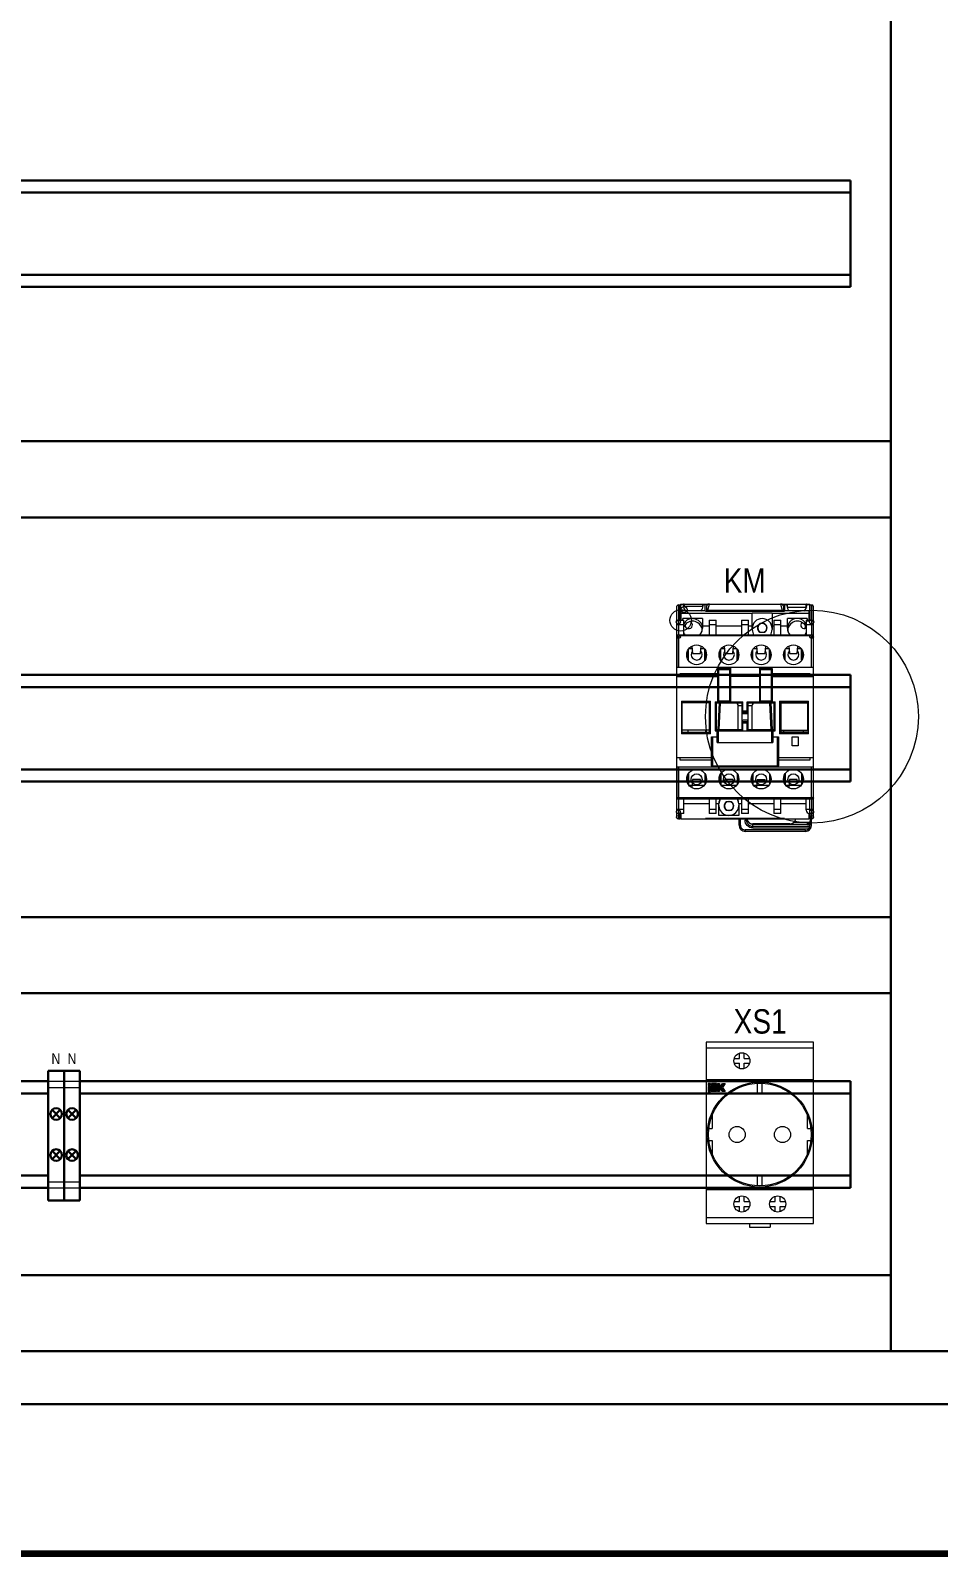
# Model space of a CAD drawing. Header units: millimetres. Extents: x -6000 to 26000, y -6000 to 26000.
# Drawn here: x 109.3 to 150.7, y -3897.2 to -3827.6 of the extents above; entities that cross this region are included whole.
import ezdxf

# ---------------------------------------------------------------- set-up
doc = ezdxf.new("R2010")
doc.units = ezdxf.units.MM
doc.header["$MEASUREMENT"] = 0
for name, color, linetype, lineweight in [('0_Ном._пера__246', 7, 'Continuous', 100), ('Чертеж и Рисунок_Ном._пера__1', 7, 'Continuous', 15), ('Чертеж и Рисунок_Ном._пера__2', 8, 'Continuous', 15), ('Чертеж и Рисунок_Ном._пера__21', 7, 'Continuous', 30), ('Чертеж и Рисунок_Ном._пера__7', 7, 'Continuous', 15)]:
    doc.layers.add(name, color=color, linetype=linetype, lineweight=lineweight)
doc.layers.add('Чертеж и Рисунок_Ном._пера__8', color=7, linetype='Continuous', lineweight=15, true_color=0xa80f02)
doc.layers.add('Чертеж и Рисунок_Ном._пера__9', color=7, linetype='Continuous', lineweight=15, true_color=0x3dad99)
doc.styles.add('СГЕНЕРИР_СТИЛЬ_1', font='ARIALN.TTF')

msp = doc.modelspace()

# ---------------------------------------------------------------- hatches: boundary and pattern name
at = {"layer": 'Чертеж и Рисунок_Ном._пера__2', "linetype": 'Continuous', "lineweight": 15}
msp.add_hatch(color=8, dxfattribs=at).paths.add_polyline_path([(140.364, -3875.724), (140.364, -3875.825), (140.604, -3875.825), (140.604, -3875.724)])
at = {"layer": 'Чертеж и Рисунок_Ном._пера__8', "linetype": 'Continuous', "lineweight": 15, "true_color": 0xa80f02}
for points in [[(140.328, -3875.826), (140.328, -3875.724), (140.225, -3875.724), (140.225, -3875.826)], [(140.64, -3876.095), (140.744, -3876.095), (140.744, -3875.964), (140.779, -3875.964), (140.864, -3876.094), (140.993, -3876.094), (140.867, -3875.912), (140.992, -3875.724), (140.868, -3875.724), (140.779, -3875.859), (140.743, -3875.859), (140.742, -3875.724), (140.64, -3875.724)], [(140.328, -3875.859), (140.225, -3875.859), (140.225, -3876.101), (140.328, -3876.101)], [(140.362, -3875.858), (140.362, -3876.098), (140.604, -3876.098), (140.604, -3875.996), (140.466, -3875.996), (140.466, -3875.961), (140.604, -3875.961), (140.604, -3875.858)]]:
    msp.add_hatch(color=14, dxfattribs=at).paths.add_polyline_path(points)

# ---------------------------------------------------------------- linework, layer by layer
at = {"layer": '0_Ном._пера__246', "color": 7, "linetype": 'Continuous', "lineweight": 100, "flags": 128}
msp.add_lwpolyline([(415, -3897.207), (415, -3610.207), (20, -3610.207), (20, -3897.207)], close=True, dxfattribs=at)
at = {"layer": 'Чертеж и Рисунок_Ном._пера__1', "color": 7, "linetype": 'Continuous', "lineweight": 15}
for p, q in [((110.07, -3875.627), (110.793, -3875.627)), ((110.793, -3875.627), (111.517, -3875.627)), ((110.07, -3875.905), (110.793, -3875.905)), ((110.793, -3875.905), (111.517, -3875.905)), ((110.07, -3880.217), (110.793, -3880.217)), ((110.07, -3880.496), (110.793, -3880.496)), ((110.793, -3880.217), (111.517, -3880.217)), ((110.793, -3880.496), (111.517, -3880.496))]:
    msp.add_line(p, q, dxfattribs=at)
at = {"layer": 'Чертеж и Рисунок_Ном._пера__2', "color": 8, "linetype": 'Continuous', "lineweight": 15}
msp.add_lwpolyline([(140.364, -3875.825), (140.604, -3875.825), (140.604, -3875.724), (140.364, -3875.724)], close=True, dxfattribs=at)
at = {"layer": 'Чертеж и Рисунок_Ном._пера__21', "color": 7, "linetype": 'Continuous', "lineweight": 30}
for p, q in [((148.571, -3887.959), (148.571, -3645.755)), ((99.871, -3834.463), (146.727, -3834.463)), ((146.727, -3839.331), (146.727, -3834.463)), ((99.871, -3835.019), (146.727, -3835.019)), ((146.727, -3838.775), (99.864, -3838.775)), ((146.727, -3839.331), (99.871, -3839.331)), ((76.243, -3846.381), (148.571, -3846.381)), ((148.571, -3846.381), (148.571, -3849.859)), ((148.571, -3849.859), (76.243, -3849.859)), ((98.253, -3857.062), (146.727, -3857.062)), ((98.253, -3857.619), (146.727, -3857.619)), ((145.033, -3857.062), (146.727, -3857.062)), ((145.033, -3857.619), (146.727, -3857.619)), ((146.727, -3861.931), (146.727, -3857.062)), ((146.727, -3861.374), (98.253, -3861.374)), ((146.727, -3861.374), (145.033, -3861.374)), ((98.253, -3861.931), (146.727, -3861.931)), ((146.727, -3861.931), (145.033, -3861.931)), ((76.243, -3868.124), (148.571, -3868.124)), ((148.571, -3868.124), (148.571, -3871.602)), ((148.571, -3871.602), (76.243, -3871.602)), ((106.822, -3875.627), (110.07, -3875.627)), ((110.07, -3881.068), (110.07, -3875.156)), ((110.07, -3875.156), (110.793, -3875.156)), ((110.793, -3875.156), (110.793, -3881.068)), ((110.793, -3881.068), (110.793, -3875.156)), ((110.793, -3875.156), (111.517, -3875.156)), ((111.517, -3875.156), (111.517, -3881.068)), ((111.517, -3875.627), (146.727, -3875.627)), ((145.033, -3875.627), (146.727, -3875.627)), ((146.727, -3880.496), (146.727, -3875.627)), ((106.822, -3876.184), (110.07, -3876.184)), ((111.517, -3876.184), (146.727, -3876.184)), ((145.033, -3876.184), (146.727, -3876.184)), ((110.619, -3876.935), (110.244, -3877.31)), ((110.244, -3876.935), (110.619, -3877.31)), ((111.342, -3876.935), (110.968, -3877.31)), ((110.968, -3876.935), (111.342, -3877.31)), ((110.619, -3878.813), (110.244, -3879.188)), ((110.244, -3878.813), (110.619, -3879.188)), ((111.342, -3878.813), (110.968, -3879.188)), ((110.968, -3878.813), (111.342, -3879.188)), ((106.822, -3879.939), (110.07, -3879.939)), ((111.517, -3879.939), (146.727, -3879.939)), ((146.727, -3879.939), (145.033, -3879.939)), ((106.822, -3880.496), (110.07, -3880.496)), ((111.517, -3880.496), (146.727, -3880.496)), ((146.727, -3880.496), (145.033, -3880.496)), ((110.793, -3881.068), (110.07, -3881.068)), ((111.517, -3881.068), (110.793, -3881.068)), ((76.243, -3884.481), (148.571, -3884.481)), ((148.571, -3884.481), (148.571, -3887.959)), ((148.571, -3887.959), (76.243, -3887.956)), ((152.049, -3887.959), (148.571, -3887.959)), ((154.156, -3890.386), (70.696, -3890.386))]:
    msp.add_line(p, q, dxfattribs=at)
for centre in [(110.432, -3877.122), (111.155, -3877.122), (110.432, -3879), (111.155, -3879)]:
    msp.add_circle(centre, 0.265, dxfattribs=at)
at = {"layer": 'Чертеж и Рисунок_Ном._пера__7', "color": 7, "linetype": 'Continuous', "lineweight": 15}
for p, q in [((138.773, -3853.944), (138.773, -3863.312)), ((138.857, -3853.86), (138.857, -3855.231)), ((138.857, -3853.86), (138.94, -3853.86)), ((138.94, -3853.879), (138.857, -3853.879)), ((138.94, -3854.563), (138.94, -3853.86)), ((138.949, -3853.833), (138.949, -3854.562)), ((138.949, -3853.833), (139.097, -3853.833)), ((139.088, -3853.864), (138.949, -3853.864)), ((138.968, -3854.133), (138.968, -3854.563)), ((140.091, -3854.133), (138.968, -3854.133)), ((140.091, -3854.137), (138.968, -3854.137)), ((139.088, -3853.864), (139.086, -3853.897)), ((139.115, -3853.833), (139.115, -3853.936)), ((139.115, -3853.833), (140.24, -3853.833)), ((139.984, -3853.936), (139.115, -3853.936)), ((139.991, -3853.897), (139.989, -3853.864)), ((140.089, -3853.864), (139.989, -3853.864)), ((140.089, -3854.133), (140.089, -3853.833)), ((140.091, -3854.141), (140.091, -3854.133)), ((140.091, -3854.141), (143.708, -3854.141)), ((140.137, -3853.963), (140.137, -3854.141)), ((140.206, -3854.097), (140.276, -3853.823)), ((140.206, -3854.097), (143.6, -3854.097)), ((140.276, -3853.823), (143.531, -3853.823)), ((143.531, -3853.823), (143.6, -3854.097)), ((143.567, -3853.833), (144.691, -3853.833)), ((143.67, -3854.141), (143.67, -3853.963)), ((143.708, -3854.133), (143.708, -3854.141)), ((144.831, -3854.133), (143.708, -3854.133)), ((144.831, -3854.137), (143.708, -3854.137)), ((143.717, -3854.133), (143.717, -3853.833)), ((143.818, -3853.864), (143.717, -3853.864)), ((143.818, -3853.864), (143.816, -3853.897)), ((143.821, -3853.968), (144.691, -3853.968)), ((144.691, -3853.968), (144.691, -3853.833)), ((144.709, -3853.833), (144.857, -3853.833)), ((144.72, -3853.897), (144.718, -3853.864)), ((144.857, -3853.864), (144.718, -3853.864)), ((144.831, -3854.563), (144.831, -3854.133)), ((144.857, -3854.562), (144.857, -3853.833)), ((144.866, -3853.86), (144.866, -3854.563)), ((144.866, -3853.86), (144.949, -3853.86)), ((144.949, -3853.879), (144.866, -3853.879)), ((144.949, -3855.231), (144.949, -3853.86)), ((145.033, -3854.617), (145.033, -3853.944)), ((139.111, -3854.772), (138.773, -3854.772)), ((138.857, -3854.544), (138.94, -3854.544)), ((138.857, -3854.563), (139.111, -3854.563)), ((142.234, -3854.253), (138.968, -3854.253)), ((139.055, -3854.563), (139.055, -3854.486)), ((139.458, -3854.486), (139.055, -3854.486)), ((139.111, -3855.231), (139.111, -3854.563)), ((139.959, -3854.486), (139.556, -3854.486)), ((139.959, -3854.486), (139.959, -3854.925)), ((140.272, -3854.827), (139.959, -3854.827)), ((140.272, -3854.563), (140.272, -3855.231)), ((140.272, -3854.563), (140.585, -3854.563)), ((140.585, -3854.772), (140.272, -3854.772)), ((140.585, -3855.231), (140.585, -3854.563)), ((141.747, -3854.827), (140.585, -3854.827)), ((141.747, -3854.563), (141.747, -3855.231)), ((141.747, -3854.563), (142.06, -3854.563)), ((142.06, -3854.772), (141.747, -3854.772)), ((142.06, -3855.231), (142.06, -3854.563)), ((142.234, -3854.827), (142.06, -3854.827)), ((142.234, -3854.987), (142.234, -3854.235)), ((143.138, -3854.235), (142.234, -3854.235)), ((142.797, -3854.716), (142.581, -3854.716)), ((143.138, -3854.235), (143.138, -3854.987)), ((144.831, -3854.253), (143.138, -3854.253)), ((143.221, -3854.827), (143.138, -3854.827)), ((143.221, -3854.563), (143.221, -3855.231)), ((143.221, -3854.563), (143.534, -3854.563)), ((143.534, -3854.772), (143.221, -3854.772)), ((143.534, -3855.231), (143.534, -3854.563)), ((143.84, -3854.827), (143.534, -3854.827)), ((143.84, -3854.925), (143.84, -3854.486)), ((144.243, -3854.486), (143.84, -3854.486)), ((143.878, -3855.1), (143.878, -3854.882)), ((144.744, -3854.486), (144.341, -3854.486)), ((144.63, -3854.945), (144.657, -3854.897)), ((144.657, -3854.8), (144.657, -3854.897)), ((144.696, -3854.563), (144.696, -3855.231)), ((144.696, -3854.563), (144.949, -3854.563)), ((144.696, -3854.593), (144.835, -3854.593)), ((145.033, -3854.772), (144.696, -3854.772)), ((144.744, -3854.486), (144.744, -3854.563)), ((144.835, -3854.593), (144.835, -3854.563)), ((144.866, -3854.544), (144.949, -3854.544)), ((145.033, -3863.556), (145.033, -3854.646)), ((138.773, -3855.231), (138.857, -3855.231)), ((138.781, -3855.314), (138.781, -3856.698)), ((138.865, -3855.317), (138.781, -3855.317)), ((138.857, -3855.231), (144.943, -3855.231)), ((138.865, -3855.234), (138.865, -3855.231)), ((138.865, -3855.317), (138.865, -3856.698)), ((138.904, -3855.236), (138.904, -3855.277)), ((138.904, -3855.236), (144.904, -3855.236)), ((144.904, -3855.277), (138.904, -3855.277)), ((139.928, -3854.91), (139.928, -3855.07)), ((142.581, -3855.105), (142.797, -3855.105)), ((144.904, -3855.277), (144.904, -3855.236)), ((144.943, -3855.231), (144.943, -3855.234)), ((144.943, -3855.231), (145.033, -3855.231)), ((144.943, -3856.698), (144.943, -3855.317)), ((145.027, -3855.317), (144.943, -3855.317)), ((145.027, -3856.698), (145.027, -3855.314)), ((139.274, -3856.313), (139.274, -3855.972)), ((139.316, -3856.377), (139.316, -3855.907)), ((139.354, -3855.85), (139.487, -3855.85)), ((139.478, -3855.751), (139.507, -3856.086)), ((139.507, -3856.086), (139.869, -3856.086)), ((139.869, -3856.086), (139.898, -3855.746)), ((139.889, -3855.85), (140.03, -3855.85)), ((140.067, -3856.379), (140.067, -3855.905)), ((140.109, -3855.967), (140.109, -3856.317)), ((140.749, -3856.313), (140.749, -3855.972)), ((140.79, -3856.377), (140.79, -3855.907)), ((140.829, -3855.85), (140.961, -3855.85)), ((140.953, -3855.751), (140.982, -3856.086)), ((140.982, -3856.086), (141.343, -3856.086)), ((141.343, -3856.086), (141.372, -3855.746)), ((141.364, -3855.85), (141.505, -3855.85)), ((141.542, -3856.379), (141.542, -3855.905)), ((141.583, -3855.967), (141.583, -3856.317)), ((142.223, -3856.313), (142.223, -3855.972)), ((142.265, -3856.377), (142.265, -3855.907)), ((142.303, -3855.85), (142.436, -3855.85)), ((142.427, -3855.751), (142.456, -3856.086)), ((142.456, -3856.086), (142.818, -3856.086)), ((142.818, -3856.086), (142.847, -3855.746)), ((142.838, -3855.85), (142.979, -3855.85)), ((143.016, -3856.379), (143.016, -3855.905)), ((143.058, -3855.967), (143.058, -3856.317)), ((143.698, -3856.313), (143.698, -3855.972)), ((143.739, -3856.377), (143.739, -3855.907)), ((143.778, -3855.85), (143.91, -3855.85)), ((143.902, -3855.751), (143.931, -3856.086)), ((143.931, -3856.086), (144.292, -3856.086)), ((144.292, -3856.086), (144.321, -3855.746)), ((144.313, -3855.85), (144.454, -3855.85)), ((144.49, -3856.379), (144.49, -3855.905)), ((144.532, -3855.967), (144.532, -3856.317)), ((138.773, -3856.698), (145.033, -3856.698)), ((140.651, -3856.795), (140.651, -3858.242)), ((141.249, -3856.823), (140.651, -3856.823)), ((140.693, -3856.754), (140.693, -3858.284)), ((140.693, -3856.754), (141.249, -3856.754)), ((141.208, -3858.284), (141.208, -3856.754)), ((141.249, -3856.698), (141.249, -3856.754)), ((141.249, -3858.242), (141.249, -3856.795)), ((142.557, -3856.754), (142.557, -3856.698)), ((142.557, -3856.754), (143.113, -3856.754)), ((142.557, -3856.795), (142.557, -3858.242)), ((143.155, -3856.823), (142.557, -3856.823)), ((142.599, -3856.754), (142.599, -3858.284)), ((143.113, -3858.284), (143.113, -3856.754)), ((143.155, -3858.242), (143.155, -3856.795)), ((138.773, -3857.129), (140.651, -3857.129)), ((138.94, -3857.129), (138.94, -3856.997)), ((138.94, -3856.997), (140.651, -3856.997)), ((141.249, -3857.115), (142.557, -3857.115)), ((143.155, -3856.997), (144.866, -3856.997)), ((143.155, -3857.129), (145.033, -3857.129)), ((144.866, -3856.997), (144.866, -3857.129)), ((138.996, -3858.256), (138.996, -3859.744)), ((138.996, -3858.256), (140.331, -3858.256)), ((138.996, -3858.284), (140.331, -3858.284)), ((139.013, -3858.284), (139.013, -3859.675)), ((139.034, -3859.591), (139.034, -3858.339)), ((140.279, -3858.339), (139.034, -3858.339)), ((139.292, -3858.339), (139.292, -3858.284)), ((140.098, -3858.284), (140.098, -3858.339)), ((140.279, -3859.675), (140.279, -3858.284)), ((140.331, -3859.744), (140.331, -3858.256)), ((140.533, -3858.284), (140.533, -3859.619)), ((140.533, -3858.284), (141.802, -3858.284)), ((140.585, -3858.284), (140.585, -3859.619)), ((140.585, -3858.319), (140.738, -3858.319)), ((140.585, -3858.339), (141.788, -3858.339)), ((140.651, -3858.242), (141.249, -3858.242)), ((140.719, -3858.339), (140.655, -3859.57)), ((140.724, -3859.57), (140.789, -3858.339)), ((140.738, -3858.339), (140.738, -3858.284)), ((140.766, -3858.339), (140.766, -3858.284)), ((141.573, -3858.284), (141.573, -3858.339)), ((141.573, -3858.319), (141.775, -3858.319)), ((141.775, -3859.132), (141.775, -3858.284)), ((141.788, -3858.816), (141.788, -3858.339)), ((141.802, -3858.771), (141.802, -3858.284)), ((142.004, -3858.771), (142.004, -3858.284)), ((142.004, -3858.284), (143.273, -3858.284)), ((142.025, -3858.816), (142.025, -3858.339)), ((142.025, -3858.339), (143.228, -3858.339)), ((142.039, -3859.132), (142.039, -3858.284)), ((142.039, -3858.319), (142.241, -3858.319)), ((142.241, -3858.339), (142.241, -3858.284)), ((142.557, -3858.242), (143.155, -3858.242)), ((143.025, -3858.339), (143.089, -3859.57)), ((143.047, -3858.284), (143.047, -3858.339)), ((143.047, -3858.319), (143.228, -3858.319)), ((143.159, -3859.57), (143.094, -3858.339)), ((143.228, -3859.619), (143.228, -3858.284)), ((143.273, -3859.619), (143.273, -3858.284)), ((143.475, -3858.256), (144.81, -3858.256)), ((143.475, -3858.256), (143.475, -3859.744)), ((144.81, -3858.284), (143.475, -3858.284)), ((143.534, -3858.284), (143.534, -3859.675)), ((143.534, -3858.339), (144.779, -3858.339)), ((143.68, -3858.339), (143.68, -3858.284)), ((144.557, -3858.339), (144.557, -3858.284)), ((144.779, -3859.591), (144.779, -3858.339)), ((144.8, -3859.675), (144.8, -3858.284)), ((144.81, -3859.744), (144.81, -3858.256)), ((140.321, -3858.826), (140.331, -3858.826)), ((140.533, -3858.826), (140.543, -3858.826)), ((141.594, -3859.57), (141.594, -3858.479)), ((141.775, -3858.479), (141.594, -3858.479)), ((141.802, -3858.701), (142.004, -3858.701)), ((142.004, -3858.771), (141.802, -3858.771)), ((141.816, -3858.826), (141.997, -3858.826)), ((142.22, -3858.479), (142.039, -3858.479)), ((142.22, -3858.479), (142.22, -3859.57)), ((143.27, -3858.826), (143.273, -3858.826)), ((143.475, -3858.826), (143.492, -3858.826)), ((138.996, -3859.675), (140.331, -3859.675)), ((138.996, -3859.703), (140.331, -3859.703)), ((140.331, -3859.744), (138.996, -3859.744)), ((140.279, -3859.591), (139.034, -3859.591)), ((139.292, -3859.591), (139.292, -3859.675)), ((140.098, -3859.591), (140.098, -3859.675)), ((140.331, -3859.105), (140.321, -3859.105)), ((140.543, -3859.105), (140.533, -3859.105)), ((140.533, -3859.619), (143.273, -3859.619)), ((141.788, -3859.57), (140.585, -3859.57)), ((140.585, -3859.591), (140.738, -3859.591)), ((140.637, -3860.148), (140.637, -3859.661)), ((140.679, -3859.619), (140.679, -3860.148)), ((140.738, -3859.619), (140.738, -3859.57)), ((140.766, -3859.619), (140.766, -3859.57)), ((141.573, -3859.57), (141.573, -3859.619)), ((141.771, -3859.591), (141.573, -3859.591)), ((141.77, -3859.619), (141.775, -3859.132)), ((141.788, -3859.57), (141.788, -3859.143)), ((141.802, -3859.619), (141.802, -3859.188)), ((141.802, -3859.188), (142.004, -3859.188)), ((142.004, -3859.258), (141.802, -3859.258)), ((141.997, -3859.132), (141.816, -3859.132)), ((142.004, -3859.619), (142.004, -3859.188)), ((142.025, -3859.57), (142.025, -3859.143)), ((143.228, -3859.57), (142.025, -3859.57)), ((142.043, -3859.619), (142.039, -3859.132)), ((142.241, -3859.591), (142.043, -3859.591)), ((142.241, -3859.619), (142.241, -3859.57)), ((143.047, -3859.57), (143.047, -3859.619)), ((143.228, -3859.591), (143.047, -3859.591)), ((143.127, -3860.148), (143.127, -3859.619)), ((143.169, -3859.661), (143.169, -3860.148)), ((143.273, -3859.105), (143.27, -3859.105)), ((143.492, -3859.105), (143.475, -3859.105)), ((144.81, -3859.675), (143.475, -3859.675)), ((143.475, -3859.703), (144.81, -3859.703)), ((144.81, -3859.744), (143.475, -3859.744)), ((143.534, -3859.591), (144.779, -3859.591)), ((143.68, -3859.675), (143.68, -3859.591)), ((144.557, -3859.591), (144.557, -3859.675)), ((140.373, -3861.219), (140.373, -3859.883)), ((140.373, -3859.883), (140.637, -3859.883)), ((140.415, -3859.883), (140.415, -3861.261)), ((140.637, -3860.148), (143.169, -3860.148)), ((143.169, -3859.883), (143.433, -3859.883)), ((143.392, -3861.261), (143.392, -3859.883)), ((143.433, -3859.883), (143.433, -3861.219)), ((144.059, -3859.883), (144.337, -3859.883)), ((144.059, -3860.301), (144.059, -3859.883)), ((144.337, -3860.301), (144.059, -3860.301)), ((144.337, -3859.883), (144.337, -3860.301)), ((138.773, -3860.829), (140.373, -3860.829)), ((138.94, -3860.961), (138.94, -3860.829)), ((140.373, -3860.961), (138.94, -3860.961)), ((143.433, -3860.829), (145.033, -3860.829)), ((144.866, -3860.961), (143.433, -3860.961)), ((144.866, -3860.829), (144.866, -3860.961)), ((138.773, -3861.261), (145.033, -3861.261)), ((138.78, -3861.261), (138.78, -3862.686)), ((138.864, -3861.261), (138.864, -3862.723)), ((139.274, -3861.991), (139.274, -3861.643)), ((139.316, -3861.581), (139.316, -3862.053)), ((139.507, -3861.837), (139.475, -3862.206)), ((139.869, -3861.837), (139.507, -3861.837)), ((139.881, -3861.98), (139.869, -3861.837)), ((140.067, -3861.581), (140.067, -3862.053)), ((140.109, -3861.643), (140.109, -3861.991)), ((140.373, -3861.219), (143.433, -3861.219)), ((140.749, -3861.991), (140.749, -3861.643)), ((140.79, -3861.581), (140.79, -3862.053)), ((140.97, -3861.971), (140.982, -3861.837)), ((141.343, -3861.837), (140.982, -3861.837)), ((141.343, -3861.837), (141.356, -3861.98)), ((141.542, -3861.581), (141.542, -3862.053)), ((141.583, -3861.643), (141.583, -3861.991)), ((142.223, -3861.991), (142.223, -3861.643)), ((142.265, -3861.581), (142.265, -3862.053)), ((142.456, -3861.837), (142.424, -3862.206)), ((142.456, -3861.837), (142.818, -3861.837)), ((142.83, -3861.98), (142.818, -3861.837)), ((143.016, -3861.581), (143.016, -3862.053)), ((143.058, -3861.643), (143.058, -3861.991)), ((143.698, -3861.991), (143.698, -3861.643)), ((143.739, -3861.581), (143.739, -3862.053)), ((143.931, -3861.837), (143.899, -3862.206)), ((144.292, -3861.837), (143.931, -3861.837)), ((144.305, -3861.98), (144.292, -3861.837)), ((144.49, -3861.581), (144.49, -3862.053)), ((144.532, -3861.643), (144.532, -3861.991)), ((144.943, -3862.723), (144.943, -3861.261)), ((145.026, -3862.686), (145.026, -3861.261)), ((140.029, -3862.109), (139.353, -3862.109)), ((141.504, -3862.109), (140.828, -3862.109)), ((141.09, -3862.254), (141.242, -3862.254)), ((142.978, -3862.109), (142.302, -3862.109)), ((144.453, -3862.109), (143.777, -3862.109)), ((138.773, -3862.728), (145.033, -3862.728)), ((138.773, -3863.187), (139.111, -3863.187)), ((138.78, -3862.686), (138.78, -3862.683)), ((138.822, -3862.728), (138.822, -3862.725)), ((138.857, -3862.728), (138.857, -3863.396)), ((144.943, -3862.681), (138.864, -3862.681)), ((138.864, -3862.723), (144.943, -3862.723)), ((139.111, -3863.396), (139.111, -3862.728)), ((140.272, -3862.954), (139.111, -3862.954)), ((140.272, -3862.728), (140.272, -3863.396)), ((140.272, -3863.187), (140.585, -3863.187)), ((140.585, -3863.396), (140.585, -3862.728)), ((140.71, -3862.954), (140.585, -3862.954)), ((140.71, -3863.48), (140.71, -3862.933)), ((141.274, -3862.853), (141.058, -3862.853)), ((141.058, -3863.243), (141.274, -3863.243)), ((141.615, -3862.933), (141.615, -3863.48)), ((141.747, -3862.954), (141.615, -3862.954)), ((141.747, -3862.728), (141.747, -3863.396)), ((141.747, -3863.187), (142.06, -3863.187)), ((142.06, -3863.396), (142.06, -3862.728)), ((143.221, -3862.954), (142.06, -3862.954)), ((143.221, -3862.728), (143.221, -3863.396)), ((143.221, -3863.187), (143.534, -3863.187)), ((143.534, -3863.396), (143.534, -3862.728)), ((144.696, -3862.954), (143.534, -3862.954)), ((144.696, -3863.236), (144.696, -3862.728)), ((144.696, -3863.187), (145.033, -3863.187)), ((144.856, -3862.728), (144.856, -3863.396)), ((144.949, -3863.639), (144.949, -3862.728)), ((144.984, -3862.725), (144.984, -3862.728)), ((145.026, -3862.683), (145.026, -3862.684)), ((138.773, -3863.326), (138.773, -3863.556)), ((139.111, -3863.396), (138.857, -3863.396)), ((138.857, -3863.396), (138.857, -3863.639)), ((138.94, -3863.404), (138.857, -3863.404)), ((138.857, -3863.631), (138.94, -3863.631)), ((138.94, -3863.639), (138.857, -3863.639)), ((138.94, -3863.639), (138.94, -3863.396)), ((138.968, -3863.396), (138.968, -3863.642)), ((138.968, -3863.632), (140.091, -3863.632)), ((138.968, -3863.642), (140.091, -3863.642)), ((140.091, -3863.618), (143.708, -3863.617)), ((140.091, -3863.642), (140.091, -3863.617)), ((143.708, -3863.618), (140.091, -3863.618)), ((140.091, -3863.639), (143.708, -3863.639)), ((140.585, -3863.396), (140.272, -3863.396)), ((141.615, -3863.48), (140.71, -3863.48)), ((141.628, -3863.931), (141.628, -3863.639)), ((141.628, -3863.931), (141.698, -3863.931)), ((141.698, -3863.931), (141.698, -3863.639)), ((142.06, -3863.396), (141.747, -3863.396)), ((141.907, -3863.639), (141.907, -3863.69)), ((141.907, -3863.69), (141.976, -3863.69)), ((141.976, -3863.691), (141.976, -3863.639)), ((143.951, -3863.862), (142.254, -3863.862)), ((142.254, -3864.053), (142.254, -3863.862)), ((142.254, -3863.877), (144.867, -3863.877)), ((143.534, -3863.396), (143.221, -3863.396)), ((143.708, -3863.617), (143.708, -3863.642)), ((143.708, -3863.632), (144.831, -3863.632)), ((143.708, -3863.642), (144.831, -3863.642)), ((144.871, -3863.81), (144.113, -3863.81)), ((144.831, -3863.642), (144.831, -3863.388)), ((144.949, -3863.396), (144.856, -3863.396)), ((144.866, -3863.399), (144.866, -3863.639)), ((144.949, -3863.404), (144.866, -3863.404)), ((144.866, -3863.631), (144.949, -3863.631)), ((144.949, -3863.639), (144.866, -3863.639)), ((144.871, -3863.81), (144.867, -3863.873)), ((144.875, -3863.639), (144.871, -3863.81)), ((144.871, -3863.81), (144.94, -3863.812)), ((144.937, -3863.939), (144.945, -3863.639)), ((144.659, -3864.14), (141.907, -3864.14)), ((141.907, -3864.14), (141.907, -3864.209)), ((144.659, -3864.209), (141.907, -3864.209)), ((144.829, -3863.986), (142.254, -3863.986)), ((142.254, -3864.053), (144.829, -3864.053)), ((144.659, -3864.209), (144.659, -3864.14)), ((144.829, -3863.986), (144.829, -3864.053)), ((144.829, -3864.053), (144.885, -3864.093)), ((140.123, -3874.106), (145.033, -3874.106)), ((141.651, -3874.584), (141.651, -3874.341)), ((141.869, -3874.584), (141.869, -3874.341)), ((141.408, -3874.584), (141.651, -3874.584)), ((141.408, -3874.802), (141.651, -3874.802)), ((141.651, -3875.045), (141.651, -3874.802)), ((141.869, -3874.584), (142.112, -3874.584)), ((141.869, -3875.045), (141.869, -3874.802)), ((141.869, -3874.802), (142.112, -3874.802)), ((140.123, -3875.552), (145.033, -3875.552)), ((140.123, -3875.607), (145.033, -3875.607)), ((142.469, -3876.192), (142.469, -3875.718)), ((142.687, -3876.192), (142.687, -3875.718)), ((142.469, -3876.192), (142.687, -3876.192)), ((140.249, -3877.787), (140.401, -3877.787)), ((140.401, -3877.188), (140.401, -3877.787)), ((144.755, -3877.787), (144.755, -3877.188)), ((144.755, -3877.787), (144.908, -3877.787)), ((140.249, -3878.336), (140.401, -3878.336)), ((140.401, -3878.336), (140.401, -3878.935)), ((144.755, -3878.336), (144.908, -3878.336)), ((144.755, -3878.935), (144.755, -3878.336)), ((142.469, -3880.405), (142.469, -3879.931)), ((142.469, -3879.931), (142.687, -3879.931)), ((142.687, -3880.405), (142.687, -3879.931)), ((140.123, -3880.52), (145.033, -3880.516)), ((140.123, -3880.575), (145.033, -3880.571)), ((141.408, -3881.125), (141.651, -3881.125)), ((141.408, -3881.343), (141.651, -3881.343)), ((141.651, -3881.125), (141.651, -3880.882)), ((141.651, -3881.586), (141.651, -3881.343)), ((141.869, -3881.125), (141.869, -3880.882)), ((141.869, -3881.125), (142.112, -3881.125)), ((141.869, -3881.586), (141.869, -3881.343)), ((141.869, -3881.343), (142.112, -3881.343)), ((143.045, -3881.125), (143.287, -3881.125)), ((143.045, -3881.343), (143.287, -3881.343)), ((143.287, -3881.125), (143.287, -3880.882)), ((143.287, -3881.586), (143.287, -3881.343)), ((143.505, -3881.125), (143.505, -3880.882)), ((143.505, -3881.125), (143.748, -3881.125)), ((143.505, -3881.586), (143.505, -3881.343)), ((143.505, -3881.343), (143.748, -3881.343)), ((140.123, -3881.853), (145.033, -3881.853)), ((140.123, -3882.125), (145.033, -3882.125)), ((142.112, -3882.125), (142.112, -3882.289)), ((143.045, -3882.125), (143.045, -3882.289))]:
    msp.add_line(p, q, dxfattribs=at)
at = {"layer": 'Чертеж и Рисунок_Ном._пера__7', "color": 7, "linetype": 'Continuous', "lineweight": 15, "flags": 128}
for points in [[(138.857, -3853.879), (138.825, -3853.885), (138.798, -3853.9), (138.788, -3853.911), (138.78, -3853.924), (138.775, -3853.937), (138.773, -3853.951)], [(139.091, -3853.847), (139.088, -3853.864)], [(139.097, -3853.833), (139.091, -3853.847)], [(139.097, -3853.871), (139.099, -3853.855), (139.1, -3853.843)], [(139.98, -3853.833), (139.977, -3853.843), (139.978, -3853.855), (139.98, -3853.871)], [(139.986, -3853.847), (139.983, -3853.836)], [(139.989, -3853.864), (139.986, -3853.847)], [(143.82, -3853.847), (143.818, -3853.864)], [(143.827, -3853.833), (143.82, -3853.847)], [(143.827, -3853.871), (143.828, -3853.855), (143.829, -3853.843)], [(144.709, -3853.833), (144.707, -3853.843), (144.707, -3853.855), (144.709, -3853.871)], [(144.715, -3853.847), (144.712, -3853.836)], [(144.718, -3853.864), (144.715, -3853.847)], [(145.033, -3853.951), (145.031, -3853.937), (145.027, -3853.924), (145.019, -3853.911), (145.008, -3853.9), (144.981, -3853.885), (144.949, -3853.879)], [(138.773, -3854.617), (138.775, -3854.603), (138.779, -3854.59), (138.786, -3854.578), (138.796, -3854.567), (138.822, -3854.551), (138.852, -3854.544)], [(139.458, -3854.486), (139.403, -3854.495), (139.349, -3854.511), (139.298, -3854.533), (139.251, -3854.561), (139.207, -3854.595), (139.168, -3854.633), (139.134, -3854.676), (139.105, -3854.723)], [(139.556, -3854.486), (139.626, -3854.499), (139.693, -3854.523), (139.755, -3854.556), (139.811, -3854.598), (139.86, -3854.648), (139.899, -3854.705), (139.93, -3854.768), (139.95, -3854.834)], [(144.954, -3854.544), (144.985, -3854.551), (145.01, -3854.567), (145.02, -3854.578), (145.027, -3854.59), (145.031, -3854.603), (145.033, -3854.617)], [(138.864, -3855.234), (138.853, -3855.235), (138.843, -3855.237), (138.824, -3855.246), (138.812, -3855.259), (138.808, -3855.275), (138.812, -3855.291), (138.824, -3855.304), (138.833, -3855.31), (138.843, -3855.314), (138.865, -3855.317)], [(138.865, -3855.317), (138.868, -3855.303), (138.878, -3855.29), (138.89, -3855.281), (138.904, -3855.277)], [(138.904, -3855.236), (138.89, -3855.236), (138.877, -3855.235), (138.867, -3855.234)], [(144.943, -3855.234), (144.933, -3855.235), (144.918, -3855.236), (144.904, -3855.236)], [(144.904, -3855.277), (144.918, -3855.281), (144.93, -3855.29), (144.939, -3855.303), (144.943, -3855.317)], [(144.943, -3855.317), (144.965, -3855.314), (144.975, -3855.31), (144.983, -3855.304), (144.996, -3855.291), (145, -3855.275), (144.996, -3855.259), (144.983, -3855.246), (144.965, -3855.237), (144.943, -3855.234)], [(140.738, -3858.319), (140.749, -3858.321)], [(140.758, -3858.325), (140.766, -3858.335)], [(140.758, -3859.586), (140.738, -3859.591)], [(140.766, -3859.572), (140.761, -3859.583)], [(138.864, -3862.681), (138.848, -3862.681), (138.832, -3862.681), (138.817, -3862.682), (138.805, -3862.682), (138.794, -3862.682), (138.784, -3862.683)], [(138.822, -3862.725), (138.834, -3862.723), (138.848, -3862.723), (138.864, -3862.723)], [(145.026, -3862.683), (145.012, -3862.682), (145.002, -3862.682), (144.989, -3862.682), (144.974, -3862.681), (144.959, -3862.681), (144.943, -3862.681)], [(144.943, -3862.723), (144.959, -3862.723), (144.972, -3862.723)], [(138.855, -3863.404), (138.823, -3863.398), (138.797, -3863.38), (138.78, -3863.355), (138.773, -3863.326)], [(138.774, -3863.555), (138.781, -3863.584), (138.799, -3863.609), (138.826, -3863.625), (138.857, -3863.631)], [(142.254, -3864.053), (142.185, -3864.045), (142.119, -3864.024), (142.058, -3863.989), (142.006, -3863.944), (141.963, -3863.888), (141.932, -3863.826), (141.913, -3863.759), (141.907, -3863.69)], [(142.254, -3863.986), (142.199, -3863.98), (142.145, -3863.962), (142.097, -3863.934), (142.075, -3863.916), (142.055, -3863.896), (142.021, -3863.851), (141.997, -3863.801), (141.988, -3863.774), (141.981, -3863.747), (141.976, -3863.691)], [(141.989, -3863.678), (142.006, -3863.719), (142.028, -3863.758), (142.056, -3863.792), (142.089, -3863.821), (142.127, -3863.845), (142.167, -3863.862), (142.21, -3863.873), (142.254, -3863.877)], [(144.867, -3863.877), (144.864, -3863.904), (144.857, -3863.932), (144.845, -3863.959), (144.829, -3863.986)], [(144.937, -3863.939), (144.936, -3863.927), (144.933, -3863.915), (144.926, -3863.903), (144.917, -3863.893), (144.906, -3863.884), (144.893, -3863.878), (144.867, -3863.873)], [(144.937, -3863.947), (144.936, -3863.935), (144.933, -3863.922), (144.927, -3863.909), (144.918, -3863.898), (144.906, -3863.888), (144.894, -3863.882), (144.867, -3863.877)], [(144.949, -3863.631), (144.981, -3863.625), (145.007, -3863.609), (145.026, -3863.584), (145.033, -3863.555)], [(145.033, -3863.326), (145.027, -3863.355), (145.009, -3863.38), (144.983, -3863.398), (144.952, -3863.404)], [(144.829, -3863.986), (144.844, -3863.989), (144.861, -3863.996), (144.877, -3864.008), (144.889, -3864.025), (144.893, -3864.034), (144.895, -3864.044), (144.896, -3864.063), (144.892, -3864.08), (144.885, -3864.093)]]:
    msp.add_lwpolyline(points, dxfattribs=at)
at = {"layer": 'Чертеж и Рисунок_Ном._пера__7', "color": 7, "linetype": 'Continuous', "lineweight": 15}
for points in [[(145.033, -3882.125), (145.033, -3873.834), (140.123, -3873.834), (140.123, -3882.125)], [(142.112, -3882.289), (143.045, -3882.289)]]:
    msp.add_lwpolyline(points, dxfattribs=at)
for centre, radius in [((138.963, -3854.565), 0.494), ((139.116, -3854.075), 0.14), ((144.959, -3858.964), 4.862), ((138.857, -3854.64), 0.0955), ((144.949, -3854.64), 0.0955), ((138.865, -3855.313), 0.0824), ((144.943, -3855.313), 0.0822), ((139.692, -3856.142), 0.452), ((141.167, -3856.142), 0.452), ((142.641, -3856.142), 0.452), ((144.116, -3856.142), 0.452), ((139.691, -3861.817), 0.452), ((139.691, -3861.831), 0.25), ((141.166, -3861.817), 0.452), ((141.166, -3861.831), 0.25), ((142.64, -3861.817), 0.452), ((142.64, -3861.831), 0.25), ((144.115, -3861.817), 0.452), ((144.115, -3861.831), 0.25), ((138.857, -3863.316), 0.0877), ((144.949, -3863.316), 0.0877), ((144.985, -3862.683), 0.0414), ((138.846, -3863.552), 0.0729), ((144.815, -3863.871), 0.0524), ((144.96, -3863.552), 0.0728), ((141.76, -3874.693), 0.368), ((142.578, -3878.061), 2.4), ((142.578, -3878.061), 2.346), ((141.542, -3878.061), 0.368), ((143.615, -3878.061), 0.368), ((141.76, -3881.234), 0.368), ((143.396, -3881.234), 0.368)]:
    msp.add_circle(centre, radius, dxfattribs=at)
for centre, radius, start, end in [((138.857, -3853.944), 0.0835, 90, 180), ((139.115, -3854.111), 0.278, 126.66564, 130.5311), ((139.116, -3854.071), 0.135, 90.06852, 98.44767), ((139.115, -3854.111), 0.278, 90, 93.62903), ((144.691, -3854.111), 0.278, 86.33558, 90), ((144.691, -3854.106), 0.138, 85.05453, 89.96862), ((144.691, -3854.108), 0.14, 78.25676, 85.0554), ((144.691, -3854.111), 0.278, 49.4187, 53.30229), ((144.949, -3853.944), 0.0835, 0, 90), ((138.857, -3854.646), 0.0835, 90, 180), ((139.505, -3855.064), 0.45, 121.98983, 151.59827), ((139.33, -3854.779), 0.167, 180, 69.09514), ((139.507, -3855.027), 0.543, 90.00076, 95.20385), ((139.507, -3855.029), 0.545, 84.80838, 89.98544), ((139.511, -3855.063), 0.449, 9.27819, 58.05592), ((139.528, -3854.925), 0.431, 0.01519, 12.19552), ((142.686, -3854.938), 0.452, 0, 180), ((142.689, -3854.911), 0.223, 118.95502, 241.04498), ((142.689, -3854.911), 0.204, 100.663, 259.337), ((142.689, -3854.911), 0.204, 280.663, 79.337), ((142.689, -3854.911), 0.223, 298.95502, 61.04498), ((144.289, -3855.063), 0.449, 121.94423, 170.66839), ((144.616, -3854.779), 0.167, 134.69598, 300.23954), ((144.295, -3855.063), 0.45, 26.56607, 58.01339), ((144.949, -3854.646), 0.0835, 0, 90), ((138.865, -3855.314), 0.0835, 94.91236, 180.06981), ((138.864, -3855.317), 0.0834, 89.97608, 179.95618), ((139.507, -3854.925), 0.452, 207.88765, 223.42838), ((139.507, -3854.925), 0.452, 316.65531, 0), ((142.686, -3854.987), 0.452, 180, 213.59184), ((142.686, -3854.987), 0.452, 326.29176, 0), ((144.292, -3854.925), 0.452, 180, 223.42838), ((144.292, -3854.925), 0.452, 316.65531, 333.78647), ((144.943, -3855.317), 0.0834, 0.04378, 90.02466), ((144.943, -3855.314), 0.0835, 359.92906, 85.9889), ((139.691, -3856.128), 0.25, 138.29776, 43.71701), ((141.166, -3856.128), 0.25, 138.29776, 43.71701), ((142.64, -3856.128), 0.25, 138.29776, 43.71701), ((144.115, -3856.128), 0.25, 138.29776, 43.71701), ((140.693, -3856.795), 0.0417, 90, 180.00052), ((141.208, -3856.795), 0.0417, 359.99954, 90), ((142.599, -3856.795), 0.0417, 90, 180.00046), ((143.113, -3856.795), 0.0417, 0, 90), ((140.693, -3858.242), 0.0417, 180, 270), ((141.208, -3858.242), 0.0417, 270, 0), ((141.455, -3858.479), 0.139, 359.98874, 89.98497), ((142.359, -3858.479), 0.139, 90.01501, 180.01127), ((142.599, -3858.242), 0.0417, 180, 270), ((143.113, -3858.242), 0.0417, 270, 0), ((140.321, -3858.785), 0.0417, 180, 270), ((140.543, -3858.785), 0.0417, 270, 0), ((141.816, -3858.785), 0.0417, 180, 270), ((141.997, -3858.785), 0.0417, 270, 0), ((143.27, -3858.785), 0.0417, 180, 270), ((143.492, -3858.785), 0.0417, 270, 0), ((140.321, -3859.146), 0.0417, 90, 180), ((140.543, -3859.146), 0.0417, 0, 90), ((140.679, -3859.661), 0.0417, 90, 180), ((141.816, -3859.174), 0.0417, 90, 179.5), ((141.997, -3859.174), 0.0417, 0.3251, 90), ((143.127, -3859.661), 0.0417, 0, 90), ((143.27, -3859.146), 0.0417, 90, 180), ((143.492, -3859.146), 0.0417, 0, 90), ((140.415, -3861.219), 0.0417, 180, 270), ((143.392, -3861.219), 0.0417, 270, 0), ((138.822, -3862.686), 0.0418, 179.93607, 269.92914), ((138.822, -3862.683), 0.0417, 183.67306, 270.03451), ((141.166, -3863.048), 0.223, 118.95502, 241.04498), ((141.166, -3863.048), 0.204, 100.663, 259.337), ((141.166, -3863.048), 0.204, 280.663, 79.337), ((141.166, -3863.048), 0.223, 298.95502, 61.04498), ((144.856, -3863.236), 0.16, 180, 270), ((144.984, -3862.686), 0.0418, 270.06563, 0.05696), ((144.984, -3862.683), 0.0417, 269.96348, 356.20027), ((138.857, -3863.312), 0.0835, 180, 270), ((138.857, -3863.556), 0.0835, 180, 270), ((139.103, -3863.361), 0.278, 233.12488, 241.02378), ((140.251, -3863.5), 0.139, 245.96531, 270), ((140.292, -3863.5), 0.139, 240.69789, 269.93242), ((141.907, -3863.931), 0.278, 180, 270), ((141.907, -3863.931), 0.209, 180.00003, 270.00004), ((142.265, -3863.592), 0.289, 189.47386, 197.28955), ((142.254, -3863.584), 0.278, 190.95256, 270), ((143.514, -3863.5), 0.139, 270.06591, 299.30591), ((143.555, -3863.5), 0.139, 270, 294.03734), ((143.951, -3863.584), 0.278, 270, 349.7203), ((144.659, -3863.931), 0.278, 270, 358.49978), ((144.704, -3863.361), 0.278, 297.48001, 306.87513), ((144.703, -3863.364), 0.14, 344.06783, 349.62254), ((144.949, -3863.312), 0.0835, 270, 0), ((144.949, -3863.556), 0.0835, 270, 0), ((144.659, -3863.931), 0.209, 270.00001, 324.43031)]:
    msp.add_arc(centre, radius, start, end, dxfattribs=at)
for centre, major_axis, ratio, start_param, end_param in [((139.538, -3853.897), (0.452, 0), 0.813473, 3.141593, 3.854411), ((139.538, -3854.042), (0, 0.783), 0.57735, 1.350848, 1.418919), ((139.538, -3853.897), (0.452, 0), 0.813473, 5.566034, 6.283186), ((139.538, -3854.042), (0, 0.783), 0.57735, 4.857298, 4.932338), ((140.275, -3853.962), (-0.045, -0.132), 0.988668, 3.460729, 5.045356), ((140.206, -3854.167), (0.0223, 0.0661), 0.988668, 0.315757, 1.501023), ((143.532, -3853.962), (0.045, -0.132), 0.988668, 1.237829, 2.822456), ((143.601, -3854.167), (-0.0223, 0.0661), 0.988668, 4.778934, 5.967428), ((144.268, -3853.897), (0.452, 0), 0.813473, 3.141593, 3.854411), ((144.268, -3854.042), (0, 0.783), 0.57735, 1.350848, 1.426293), ((144.268, -3853.897), (0.452, 0), 0.813473, 5.566034, 6.283186), ((144.268, -3854.042), (0, 0.783), 0.57735, 4.864387, 4.932338), ((139.507, -3855.05), (0.346, 0.305), 0.951248, 0.872872, 1.435128), ((139.507, -3855.05), (0.346, -0.305), 0.951248, 1.706465, 2.26872), ((144.292, -3854.925), (0.452, 0), 0.975419, 1.679905, 3.141593), ((144.292, -3855.05), (0.346, 0.305), 0.951248, 0.872872, 1.435128), ((144.292, -3854.86), (0.452, 0), 0.83082, 1.461688, 1.679905), ((144.292, -3855.05), (0.346, -0.305), 0.951248, 1.706465, 2.26872), ((144.292, -3854.925), (0.452, 0), 0.975419, 0.44122, 1.461688), ((141.162, -3862.933), (0, 0.461), 0.980834, 1.099986, 1.570796), ((141.162, -3863.022), (0, 0.458), 0.988096, 1.570796, 4.712389), ((141.162, -3862.973), (0, 0.458), 0.988096, 0.989598, 1.530608), ((141.162, -3862.973), (0, 0.458), 0.988096, 4.752649, 5.293372), ((141.162, -3862.933), (0, 0.461), 0.980834, 4.712389, 5.183695)]:
    msp.add_ellipse(centre, major_axis=major_axis, ratio=ratio, start_param=start_param, end_param=end_param, dxfattribs=at)
at = {"layer": 'Чертеж и Рисунок_Ном._пера__9', "color": 135, "linetype": 'Continuous', "lineweight": 15, "true_color": 0x3dad99}
for points in [[(140.225, -3875.826), (140.328, -3875.826), (140.328, -3875.724), (140.225, -3875.724)], [(140.225, -3876.101), (140.328, -3876.101), (140.328, -3875.859), (140.225, -3875.859)]]:
    msp.add_lwpolyline(points, close=True, dxfattribs=at)
at = {"layer": 'Чертеж и Рисунок_Ном._пера__9', "color": 135, "linetype": 'Continuous', "lineweight": 15, "true_color": 0x3dad99, "flags": 128}
for points in [[(140.64, -3875.724), (140.742, -3875.724), (140.743, -3875.859), (140.779, -3875.859), (140.868, -3875.724), (140.992, -3875.724), (140.867, -3875.912), (140.993, -3876.094), (140.864, -3876.094), (140.779, -3875.964), (140.744, -3875.964), (140.744, -3876.095), (140.64, -3876.095)], [(140.362, -3875.858), (140.604, -3875.858), (140.604, -3875.961), (140.466, -3875.961), (140.466, -3875.996), (140.604, -3875.996), (140.604, -3876.098), (140.362, -3876.098)]]:
    msp.add_lwpolyline(points, close=True, dxfattribs=at)

# ---------------------------------------------------------------- texts
at = {"layer": 'Чертеж и Рисунок_Ном._пера__1', "color": 7, "linetype": 'Continuous', "lineweight": 15, "attachment_point": 7, "style": 'СГЕНЕРИР_СТИЛЬ_1'}
for s, insert, char_height in [('\\A1;{\\pql;\\fArial Narrow|b0|i0|c204|p34;KM}', (140.933, -3853.304), 1.1128), ('\\A1;{\\pql;\\fArial Narrow|b0|i0|c204|p34;X}', (141.384, -3873.444), 1.1128), ('\\A1;{\\pql;\\fArial Narrow|b0|i0|c204|p34;S1}', (142.243, -3873.463), 1.1128), ('\\A1;{\\pql;\\fArial Narrow|b0|i0|c204|p34;N}', (110.217, -3874.841), 0.48685), ('\\A1;{\\pql;\\fArial Narrow|b0|i0|c204|p34;N}', (110.95, -3874.841), 0.48685)]:
    msp.add_mtext(s, dxfattribs=dict(at, insert=insert, char_height=char_height))

doc.saveas('drawing.dxf')
